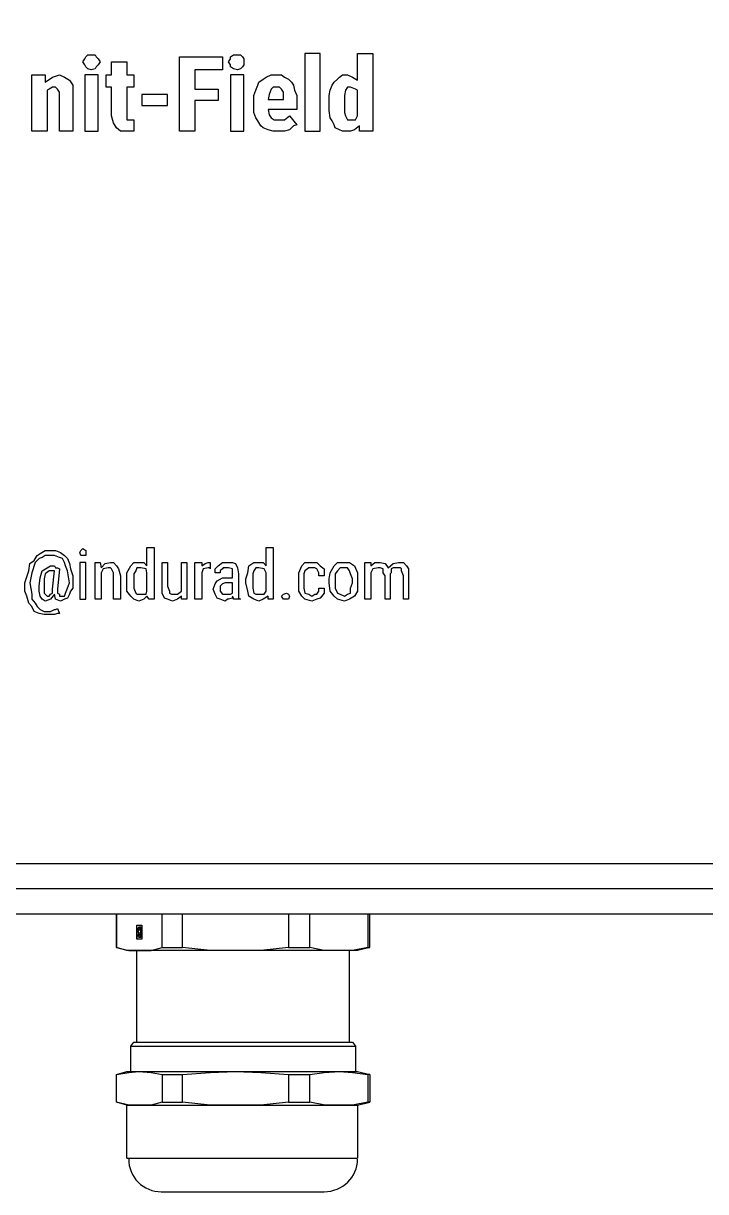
# Model space of a CAD drawing. Header units: millimetres. Extents: x 0 to 8410, y 0 to 5940.
# Drawn here: x 3811.9 to 3882.8, y 3954 to 4075.5 of the extents above; entities that cross this region are included whole.
import ezdxf

# ---------------------------------------------------------------- set-up
doc = ezdxf.new("R2010")
doc.units = ezdxf.units.MM
doc.header["$LTSCALE"] = 5
doc.layers.add('EL2', color=7, linetype='Continuous')
doc.layers.add('EL3', color=3, linetype='Continuous')

msp = doc.modelspace()

# ---------------------------------------------------------------- linework, layer by layer
at = {"layer": 'EL2'}
for points in [[(3819.85, 4071.5), (3819.64, 4071.18), (3819.43, 4070.97), (3819.32, 4070.76), (3818.9, 4070.65), (3818.58, 4070.76), (3818.37, 4070.97), (3818.27, 4071.18), (3818.05, 4071.5), (3818.27, 4071.82), (3818.37, 4072.03), (3818.58, 4072.24), (3818.9, 4072.24), (3819.32, 4072.24), (3819.43, 4072.03), (3819.64, 4071.82)], [(3834.78, 4071.5), (3834.78, 4071.18), (3834.67, 4070.97), (3834.46, 4070.76), (3834.14, 4070.65), (3833.72, 4070.76), (3833.4, 4070.97), (3833.4, 4071.18), (3833.19, 4071.5), (3833.4, 4071.82), (3833.4, 4072.03), (3833.72, 4072.24), (3834.14, 4072.24), (3834.46, 4072.24), (3834.67, 4072.03), (3834.78, 4071.82)], [(3841.13, 4064.3), (3842.72, 4064.3), (3842.72, 4072.35), (3841.13, 4072.35)], [(3848.22, 4064.3), (3846.84, 4064.3), (3846.84, 4064.83), (3846.32, 4064.41), (3845.89, 4064.3), (3845.58, 4064.3), (3845.05, 4064.3), (3844.73, 4064.41), (3844.31, 4064.62), (3844.2, 4064.94), (3843.99, 4065.36), (3843.78, 4065.68), (3843.67, 4066.42), (3843.67, 4066.95), (3843.67, 4067.27), (3843.67, 4068.01), (3843.78, 4068.54), (3843.99, 4069.07), (3844.2, 4069.38), (3844.52, 4069.7), (3844.73, 4069.91), (3845.05, 4070.13), (3845.58, 4070.13), (3846.1, 4069.91), (3846.63, 4069.6), (3846.63, 4072.35), (3848.22, 4072.35)], [(3822.61, 4066), (3822.61, 4065.68), (3822.61, 4065.47), (3822.82, 4065.47), (3823.03, 4065.47), (3823.14, 4065.47), (3823.35, 4065.47), (3823.35, 4064.3), (3823.03, 4064.3), (3822.61, 4064.3), (3821.97, 4064.3), (3821.55, 4064.62), (3821.23, 4065.15), (3821.02, 4065.89), (3821.02, 4068.85), (3820.49, 4068.85), (3820.49, 4070.13), (3821.02, 4070.13), (3821.02, 4071.5), (3822.61, 4071.5), (3822.61, 4070.13), (3823.35, 4070.13), (3823.35, 4068.85), (3822.61, 4068.85)], [(3832.13, 4067.48), (3829.7, 4067.48), (3829.7, 4064.3), (3828.11, 4064.3), (3828.11, 4072.03), (3832.56, 4072.03), (3832.56, 4070.65), (3829.7, 4070.65), (3829.7, 4068.64), (3832.13, 4068.64)], [(3815.62, 4068.33), (3815.41, 4068.64), (3815.2, 4068.85), (3814.88, 4068.85), (3814.56, 4068.64), (3814.35, 4068.54), (3814.35, 4064.3), (3812.76, 4064.3), (3812.76, 4070.13), (3814.14, 4070.13), (3814.14, 4069.38), (3814.88, 4069.91), (3815.62, 4070.13), (3816.15, 4069.91), (3816.68, 4069.6), (3817, 4069.07), (3817, 4068.54), (3817, 4068.01), (3817, 4064.3), (3815.62, 4064.3), (3815.62, 4068.01)], [(3818.27, 4064.3), (3819.64, 4064.3), (3819.64, 4070.13), (3818.27, 4070.13)], [(3833.4, 4064.3), (3834.78, 4064.3), (3834.78, 4070.13), (3833.4, 4070.13)], [(3837.11, 4069.91), (3837.64, 4070.13), (3838.17, 4070.13), (3838.7, 4070.13), (3839.01, 4069.91), (3839.44, 4069.7), (3839.76, 4069.38), (3839.97, 4069.07), (3840.07, 4068.54), (3840.29, 4068.01), (3840.29, 4067.27), (3840.29, 4066.53), (3837.32, 4066.53), (3837.43, 4066), (3837.64, 4065.68), (3837.96, 4065.47), (3838.38, 4065.47), (3839.01, 4065.47), (3839.54, 4065.89), (3840.29, 4064.94), (3839.97, 4064.83), (3839.54, 4064.41), (3839.01, 4064.3), (3838.38, 4064.3), (3837.85, 4064.3), (3837.32, 4064.41), (3836.79, 4064.62), (3836.58, 4064.83), (3836.26, 4065.36), (3836.05, 4065.68), (3835.84, 4066.21), (3835.84, 4066.74), (3835.84, 4067.27), (3835.84, 4068.01), (3836.05, 4068.54), (3836.26, 4069.07), (3836.37, 4069.38), (3836.79, 4069.7)], [(3837.32, 4067.58), (3838.91, 4067.58), (3838.91, 4067.8), (3838.91, 4068.33), (3838.7, 4068.64), (3838.49, 4068.85), (3838.17, 4068.85), (3837.85, 4068.85), (3837.64, 4068.64), (3837.43, 4068.11)], [(3845.89, 4068.85), (3845.58, 4068.85), (3845.36, 4068.54), (3845.26, 4068.01), (3845.26, 4067.27), (3845.26, 4066.95), (3845.26, 4066.21), (3845.36, 4065.89), (3845.58, 4065.47), (3845.89, 4065.47), (3846.42, 4065.47), (3846.63, 4065.89), (3846.63, 4068.54), (3846.42, 4068.64)], [(3824.19, 4066.95), (3826.84, 4066.95), (3826.84, 4068.11), (3824.19, 4068.11)], [(3813.61, 4020.37), (3814.14, 4020.69), (3814.67, 4020.69), (3815.2, 4020.69), (3815.73, 4020.48), (3816.15, 4020.16), (3816.47, 4019.85), (3816.68, 4019.32), (3816.78, 4018.79), (3817, 4018.05), (3817, 4017.31), (3817, 4016.78), (3816.78, 4016.46), (3816.68, 4016.14), (3816.47, 4015.72), (3816.15, 4015.61), (3815.73, 4015.4), (3815.2, 4015.61), (3815.09, 4016.14), (3814.67, 4015.61), (3814.14, 4015.4), (3813.82, 4015.61), (3813.61, 4015.93), (3813.51, 4016.46), (3813.51, 4016.99), (3813.61, 4017.84), (3813.82, 4018.58), (3814.35, 4018.89), (3814.67, 4019.1), (3815.09, 4019.1), (3815.2, 4018.89), (3815.41, 4018.89), (3815.62, 4018.79), (3815.41, 4016.67), (3815.41, 4016.25), (3815.62, 4016.14), (3815.62, 4015.93), (3815.73, 4015.93), (3816.15, 4015.93), (3816.26, 4016.25), (3816.47, 4016.78), (3816.68, 4017.31), (3816.47, 4018.58), (3816.26, 4019.1), (3816.15, 4019.42), (3815.94, 4019.85), (3815.62, 4019.95), (3815.09, 4020.16), (3814.67, 4020.16), (3814.14, 4020.16), (3813.82, 4019.95), (3813.51, 4019.85), (3813.08, 4019.42), (3812.76, 4018.36), (3812.55, 4017.31), (3812.76, 4016.14), (3812.76, 4015.61), (3813.08, 4015.19), (3813.29, 4014.87), (3813.61, 4014.55), (3814.03, 4014.34), (3814.56, 4014.34), (3814.67, 4014.34), (3815.09, 4014.55), (3815.2, 4014.55), (3815.41, 4014.66), (3815.62, 4014.13), (3815.41, 4014.13), (3815.09, 4014.02), (3814.67, 4014.02), (3814.56, 4014.02), (3814.03, 4014.02), (3813.51, 4014.13), (3812.98, 4014.34), (3812.76, 4014.87), (3812.45, 4015.19), (3812.24, 4015.93), (3812.02, 4016.46), (3812.02, 4017.31), (3812.45, 4018.58), (3812.55, 4019.32), (3812.98, 4019.63), (3813.29, 4020.16)], [(3818.37, 4020.48), (3818.37, 4020.16), (3818.05, 4020.16), (3817.84, 4020.16), (3817.74, 4020.48), (3817.84, 4020.69), (3818.05, 4020.9), (3818.37, 4020.69)], [(3822.61, 4017.73), (3822.61, 4018.36), (3823.03, 4019.1), (3823.35, 4019.42), (3823.88, 4019.42), (3824.41, 4019.42), (3824.72, 4019.1), (3824.72, 4021.01), (3825.47, 4021.01), (3825.47, 4015.61), (3824.94, 4015.61), (3824.72, 4015.93), (3824.41, 4015.61), (3823.88, 4015.4), (3823.35, 4015.61), (3823.03, 4015.93), (3822.61, 4016.46), (3822.61, 4017.31)], [(3837.85, 4015.61), (3837.32, 4015.61), (3837.32, 4015.93), (3836.79, 4015.61), (3836.37, 4015.4), (3835.84, 4015.61), (3835.31, 4015.93), (3835.2, 4016.46), (3834.99, 4017.31), (3834.99, 4017.73), (3835.2, 4018.36), (3835.31, 4019.1), (3835.84, 4019.42), (3836.37, 4019.42), (3836.79, 4019.42), (3837.11, 4019.1), (3837.11, 4021.01), (3837.85, 4021.01)], [(3817.74, 4015.61), (3818.37, 4015.61), (3818.37, 4019.42), (3817.74, 4019.42)], [(3819.96, 4018.89), (3820.38, 4019.32), (3820.91, 4019.42), (3821.23, 4019.42), (3821.55, 4019.1), (3821.76, 4018.79), (3821.97, 4018.05), (3821.97, 4015.61), (3821.23, 4015.61), (3821.23, 4018.05), (3821.23, 4018.36), (3821.02, 4018.79), (3820.91, 4018.89), (3820.7, 4018.89), (3820.17, 4018.79), (3819.96, 4018.36), (3819.96, 4015.61), (3819.32, 4015.61), (3819.32, 4019.42), (3819.85, 4019.42)], [(3823.35, 4017.73), (3823.35, 4017.31), (3823.35, 4016.78), (3823.56, 4016.25), (3823.67, 4016.14), (3824.09, 4016.14), (3824.62, 4016.14), (3824.72, 4016.46), (3824.72, 4018.36), (3824.62, 4018.79), (3824.09, 4018.89), (3823.67, 4018.89), (3823.56, 4018.58), (3823.35, 4018.26)], [(3828.32, 4015.93), (3827.9, 4015.61), (3827.37, 4015.4), (3826.84, 4015.61), (3826.53, 4015.72), (3826.31, 4016.25), (3826.31, 4016.99), (3826.31, 4019.42), (3826.84, 4019.42), (3826.84, 4016.99), (3827.05, 4016.46), (3827.05, 4016.25), (3827.27, 4016.14), (3827.37, 4016.14), (3827.9, 4016.14), (3828.32, 4016.46), (3828.32, 4019.42), (3828.85, 4019.42), (3828.85, 4015.61), (3828.32, 4015.61)], [(3831.29, 4018.79), (3831.29, 4018.89), (3831.07, 4018.89), (3830.55, 4018.79), (3830.44, 4018.36), (3830.44, 4015.61), (3829.7, 4015.61), (3829.7, 4019.42), (3830.44, 4019.42), (3830.44, 4019.1), (3830.76, 4019.32), (3831.07, 4019.42), (3831.29, 4019.42)], [(3832.56, 4019.42), (3833.09, 4019.42), (3833.62, 4019.42), (3833.93, 4019.32), (3834.14, 4018.89), (3834.25, 4018.26), (3834.25, 4016.46), (3834.25, 4016.14), (3834.25, 4015.93), (3834.25, 4015.72), (3834.46, 4015.61), (3833.72, 4015.61), (3833.72, 4015.72), (3833.62, 4015.93), (3833.62, 4015.72), (3833.19, 4015.61), (3833.09, 4015.61), (3832.87, 4015.4), (3832.34, 4015.61), (3832.03, 4015.72), (3831.82, 4016.14), (3831.6, 4016.67), (3831.82, 4017.2), (3832.03, 4017.52), (3832.56, 4017.84), (3833.19, 4017.84), (3833.62, 4017.84), (3833.62, 4018.26), (3833.62, 4018.58), (3833.62, 4018.79), (3833.19, 4018.89), (3833.09, 4018.89), (3832.66, 4018.89), (3832.56, 4018.79), (3832.34, 4018.58), (3832.34, 4018.36), (3831.82, 4018.36), (3831.82, 4018.79), (3832.13, 4019.1)], [(3836.37, 4018.89), (3836.05, 4018.89), (3835.84, 4018.58), (3835.73, 4018.26), (3835.73, 4017.73), (3835.73, 4017.31), (3835.73, 4016.78), (3835.84, 4016.25), (3836.05, 4016.14), (3836.37, 4016.14), (3836.9, 4016.14), (3837.11, 4016.46), (3837.11, 4018.36), (3836.9, 4018.79)], [(3841.87, 4015.93), (3842.19, 4016.14), (3842.4, 4016.14), (3842.61, 4016.46), (3842.61, 4016.78), (3843.14, 4016.78), (3843.14, 4016.25), (3842.72, 4015.72), (3842.4, 4015.61), (3841.87, 4015.4), (3841.13, 4015.61), (3840.81, 4015.93), (3840.5, 4016.46), (3840.5, 4017.31), (3840.5, 4017.73), (3840.5, 4018.36), (3840.81, 4019.1), (3841.13, 4019.42), (3841.87, 4019.42), (3842.4, 4019.42), (3842.72, 4019.1), (3843.14, 4018.79), (3843.14, 4018.05), (3842.61, 4018.05), (3842.61, 4018.36), (3842.4, 4018.79), (3842.19, 4018.89), (3841.87, 4018.89), (3841.56, 4018.89), (3841.13, 4018.58), (3841.03, 4018.26), (3841.03, 4017.73), (3841.03, 4017.31), (3841.03, 4016.78), (3841.13, 4016.25), (3841.56, 4016.14)], [(3843.67, 4017.73), (3843.78, 4018.36), (3844.2, 4019.1), (3844.52, 4019.42), (3845.26, 4019.42), (3845.79, 4019.42), (3846.32, 4019.1), (3846.63, 4018.36), (3846.63, 4017.73), (3846.63, 4017.31), (3846.63, 4016.46), (3846.32, 4015.93), (3845.79, 4015.61), (3845.26, 4015.4), (3844.52, 4015.61), (3844.2, 4015.93), (3843.78, 4016.46), (3843.67, 4017.31)], [(3844.31, 4017.73), (3844.31, 4017.31), (3844.31, 4016.78), (3844.52, 4016.25), (3844.83, 4016.14), (3845.26, 4015.93), (3845.58, 4016.14), (3845.89, 4016.25), (3845.89, 4016.78), (3846.1, 4017.31), (3846.1, 4017.73), (3845.89, 4018.26), (3845.79, 4018.58), (3845.58, 4018.89), (3845.26, 4018.89), (3844.83, 4018.89), (3844.52, 4018.58), (3844.31, 4018.26)], [(3850.66, 4018.89), (3850.34, 4018.89), (3850.13, 4018.79), (3850.13, 4018.36), (3850.02, 4018.26), (3850.02, 4015.61), (3849.49, 4015.61), (3849.49, 4018.05), (3849.28, 4018.36), (3849.28, 4018.79), (3848.96, 4018.89), (3848.75, 4018.89), (3848.22, 4018.79), (3848.01, 4018.36), (3848.01, 4015.61), (3847.37, 4015.61), (3847.37, 4019.42), (3848.01, 4019.42), (3848.01, 4019.1), (3848.43, 4019.42), (3848.96, 4019.42), (3849.49, 4019.32), (3849.81, 4018.89), (3850.34, 4019.32), (3850.87, 4019.42), (3851.4, 4019.42), (3851.72, 4019.1), (3851.93, 4018.79), (3851.93, 4018.05), (3851.93, 4015.61), (3851.4, 4015.61), (3851.4, 4018.05), (3851.19, 4018.58), (3851.19, 4018.79), (3851.08, 4018.89)], [(3814.88, 4016.67), (3815.09, 4018.58), (3814.88, 4018.58), (3814.67, 4018.58), (3814.56, 4018.58), (3814.14, 4018.26), (3814.03, 4017.73), (3814.03, 4016.99), (3814.03, 4016.67), (3814.03, 4016.25), (3814.14, 4016.14), (3814.35, 4015.93), (3814.56, 4015.93), (3814.67, 4016.14), (3814.88, 4016.25)], [(3833.62, 4016.46), (3833.62, 4017.31), (3833.4, 4017.31), (3832.87, 4017.31), (3832.56, 4017.2), (3832.34, 4016.99), (3832.34, 4016.67), (3832.34, 4016.46), (3832.56, 4016.14), (3832.66, 4016.14), (3832.87, 4016.14), (3833.19, 4016.14), (3833.4, 4016.14), (3833.62, 4016.25)], [(3838.7, 4015.93), (3838.91, 4016.14), (3839.23, 4016.25), (3839.44, 4016.14), (3839.54, 4015.93), (3839.44, 4015.61), (3839.23, 4015.61), (3838.91, 4015.61)]]:
    msp.add_lwpolyline(points, close=True, dxfattribs=at)
at = {"layer": 'EL3'}
for points in [[(3699.72, 4363.11), (3699.72, 3982.9), (4079.72, 3982.9), (4079.72, 3981), (4074.74, 3981), (4010.38, 3981)], [(4067.86, 3988.09), (3713.79, 3988.09)], [(3847.69, 3979.41), (3847.9, 3979.41), (3846.63, 3979.09), (3844.73, 3979.09), (3833.93, 3979.09), (3823.88, 3979.09), (3822.61, 3979.09), (3821.55, 3979.41), (3822.82, 3979.09), (3823.88, 3979.09), (3825.15, 3979.09), (3826.31, 3979.41), (3826.31, 3982.9)], [(3839.44, 3982.9), (3839.44, 3979.41), (3836.58, 3979.09), (3833.93, 3979.09), (3831.29, 3979.09), (3828.43, 3979.41), (3828.43, 3982.9)], [(3847.69, 3982.9), (3847.69, 3979.41), (3846.1, 3979.09), (3844.73, 3979.09), (3843.14, 3979.09), (3841.66, 3979.41), (3841.66, 3982.9)], [(3847.9, 3979.41), (3847.9, 3982.9)], [(3823.67, 3980.47), (3823.67, 3980.26), (3823.67, 3981.74)], [(3823.67, 3981.53), (3823.67, 3981.74), (3824.19, 3981.74), (3824.19, 3980.26), (3823.67, 3980.26)], [(3824.09, 3981.21), (3824.09, 3981.53), (3824.09, 3981.21), (3823.88, 3981.21), (3823.88, 3981.32), (3824.09, 3981.53), (3823.88, 3981.53), (3823.67, 3981.32)], [(3823.88, 3981.21), (3823.88, 3981.32), (3823.67, 3981.32), (3823.88, 3981.32), (3823.88, 3981.21), (3823.67, 3981), (3823.67, 3981.32), (3823.67, 3981), (3823.67, 3980.68), (3823.88, 3980.47), (3824.09, 3980.47), (3823.88, 3980.68), (3823.88, 3980.79), (3824.09, 3980.79), (3824.09, 3980.47), (3824.09, 3980.79)], [(3823.67, 3981.32), (3823.88, 3981.32), (3823.67, 3981.32)], [(3823.88, 3981), (3823.88, 3980.68), (3823.67, 3980.68)], [(3823.88, 3981.53), (3824.09, 3981.53)], [(3824.19, 3980.47), (3824.09, 3980.47), (3824.19, 3980.68), (3824.19, 3981), (3824.19, 3981.32), (3824.09, 3981.53), (3824.19, 3981.53)], [(3824.19, 3981.21), (3824.19, 3980.79)], [(3823.67, 3980.68), (3823.88, 3980.68), (3823.67, 3980.68)], [(3823.88, 3980.47), (3824.09, 3980.47)], [(3823.67, 3969.57), (3823.67, 3979.09)], [(3826.31, 3979.41), (3828.43, 3979.41)], [(3839.44, 3979.41), (3841.66, 3979.41)], [(3845.79, 3969.57), (3845.79, 3979.09)], [(3823.03, 3969.14), (3823.35, 3969.57), (3846.1, 3969.57), (3846.42, 3969.14), (3846.42, 3966.5)], [(3823.03, 3966.5), (3823.03, 3969.14), (3846.42, 3969.14)], [(3822.61, 3963.01), (3821.55, 3963.33), (3821.55, 3966.19), (3822.61, 3966.5), (3823.88, 3966.5), (3833.93, 3966.5), (3844.73, 3966.5), (3846.63, 3966.5), (3847.9, 3966.19), (3847.9, 3963.33), (3847.69, 3963.33)], [(3847.9, 3966.19), (3847.69, 3966.19), (3847.69, 3963.33), (3846.1, 3963.01), (3844.73, 3963.01), (3843.25, 3963.01), (3841.66, 3963.33), (3841.66, 3966.19), (3843.14, 3966.4), (3844.73, 3966.5), (3846.1, 3966.4), (3847.69, 3966.19)], [(3826.31, 3966.19), (3828.43, 3966.19)], [(3839.44, 3966.19), (3841.66, 3966.19)], [(3822.61, 3957.51), (3822.61, 3963.01), (3846.63, 3963.01), (3846.63, 3957.51)], [(3826.31, 3963.33), (3828.43, 3963.33)], [(3839.44, 3963.33), (3841.66, 3963.33)], [(3846.63, 3963.01), (3847.9, 3963.33)], [(3822.61, 3957.51), (3846.63, 3957.51)]]:
    msp.add_lwpolyline(points, dxfattribs=at)
for points in [[(3703.21, 3985.55), (4078.23, 3985.55), (4078.23, 4360.68), (3703.21, 4360.68)], [(3821.55, 3982.9), (3821.55, 3979.41)], [(3823.67, 3980.68), (3823.88, 3980.68), (3823.88, 3981), (3823.67, 3981)], [(3824.19, 3981), (3824.09, 3980.79), (3824.09, 3981), (3824.09, 3981.21)], [(3826.31, 3963.33), (3825.15, 3963.01), (3823.88, 3963.01), (3822.82, 3963.01), (3821.55, 3963.33), (3821.55, 3966.19), (3822.82, 3966.4), (3823.88, 3966.5), (3825.15, 3966.4), (3826.31, 3966.19)], [(3839.44, 3963.33), (3836.58, 3963.01), (3833.93, 3963.01), (3831.29, 3963.01), (3828.43, 3963.33), (3828.43, 3966.19), (3831.29, 3966.4), (3833.93, 3966.5), (3836.58, 3966.4), (3839.44, 3966.19)]]:
    msp.add_lwpolyline(points, close=True, dxfattribs=at)
msp.add_lwpolyline([(3822.82, 3957.4, 0.421809), (3826.21, 3954.01), (3843.14, 3954.01)], format="xyb", dxfattribs=at)
msp.add_open_spline([(3843.14, 3954.01), (3845.05, 3954.01), (3846.63, 3955.5), (3846.63, 3957.4)], degree=3, dxfattribs=at)

doc.saveas('drawing.dxf')
